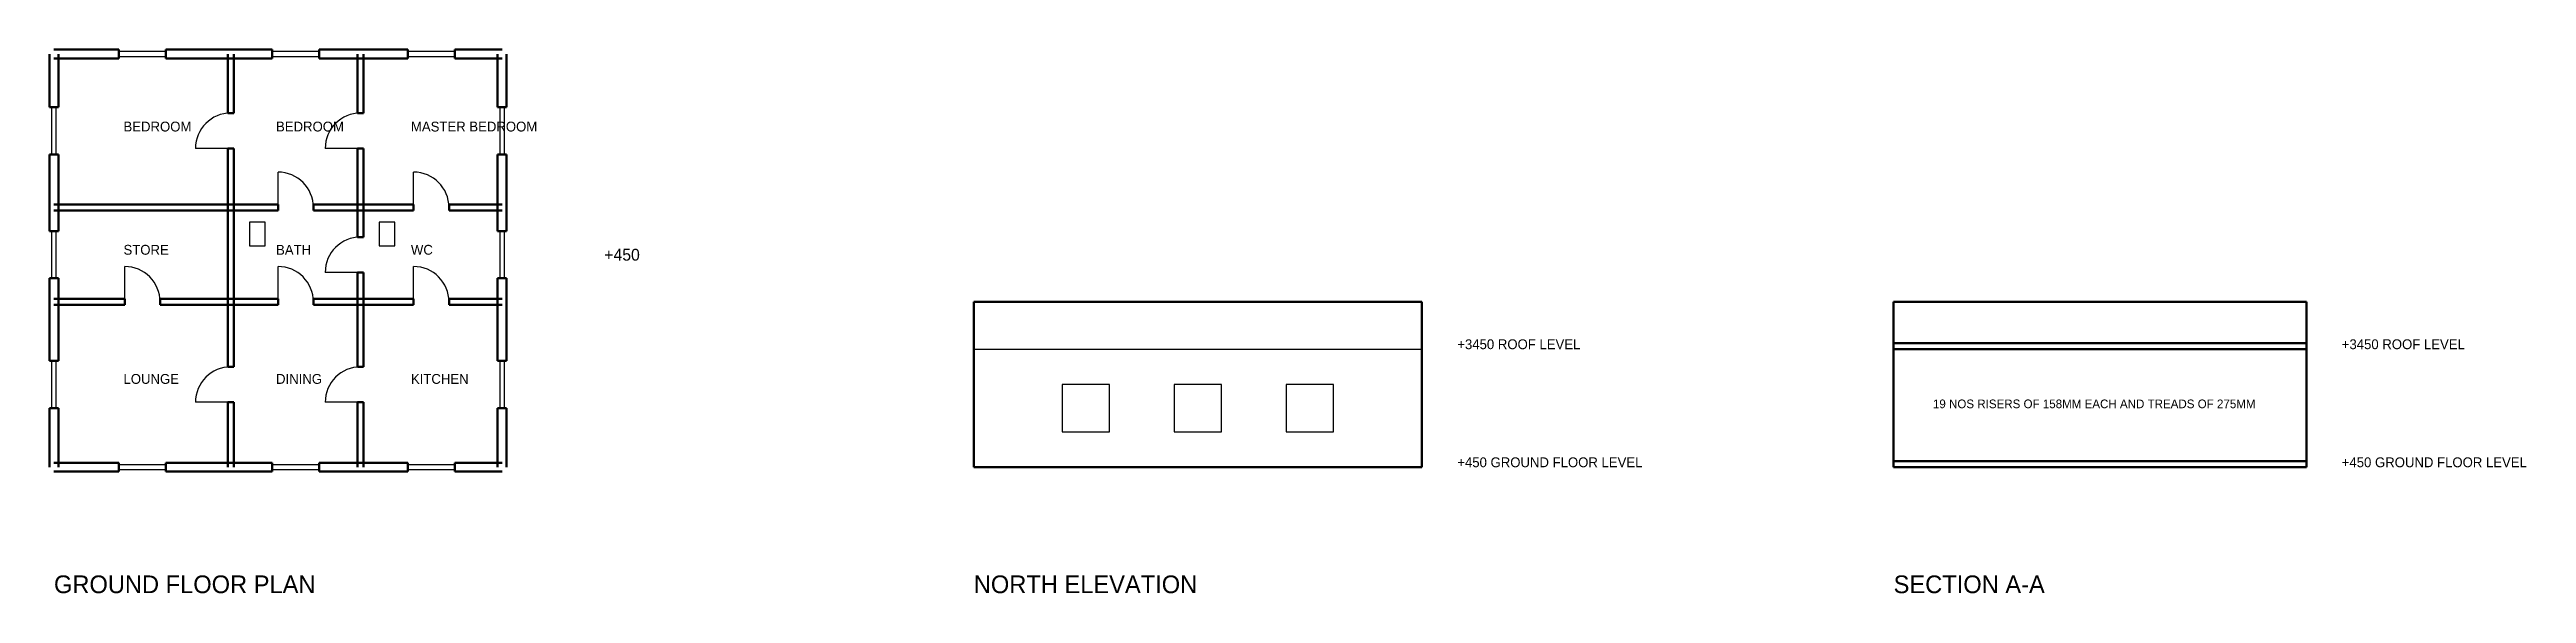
# Model space of a CAD drawing. Header units: metres. Extents: x -0.1 to 62.9, y -3.2 to 10.6.
import ezdxf

# ---------------------------------------------------------------- set-up
doc = ezdxf.new("R2010")
doc.units = ezdxf.units.M
for name, color, linetype in [('DOOR', 3, 'CONTINUOUS'), ('SANITARY', 6, 'CONTINUOUS'), ('TEXT', 5, 'CONTINUOUS'), ('WALL', 4, 'CONTINUOUS'), ('WIND', 2, 'CONTINUOUS')]:
    doc.layers.add(name, color=color, linetype=linetype)

msp = doc.modelspace()

# ---------------------------------------------------------------- linework, layer by layer
at = {"layer": 'DOOR'}
for p, q in [((4.5, 8.1), (3.6, 8.1)), ((7.8, 8.1), (6.9, 8.1)), ((5.7, 6.6), (5.7, 7.5)), ((9.15, 6.6), (9.15, 7.5)), ((1.8, 4.2), (1.8, 5.1)), ((5.7, 4.2), (5.7, 5.1)), ((9.15, 4.2), (9.15, 5.1)), ((7.8, 4.95), (6.9, 4.95)), ((4.5, 1.65), (3.6, 1.65)), ((7.8, 1.65), (6.9, 1.65))]:
    msp.add_line(p, q, dxfattribs=at)
for centre, start, end in [((4.5, 8.1), 90, 180), ((7.8, 8.1), 90, 180), ((5.7, 6.6), 0, 90), ((9.15, 6.6), 0, 90), ((7.8, 4.95), 90, 180), ((1.8, 4.2), 0, 90), ((5.7, 4.2), 0, 90), ((9.15, 4.2), 0, 90), ((4.5, 1.65), 90, 180), ((7.8, 1.65), 90, 180)]:
    msp.add_arc(centre, 0.9, start, end, dxfattribs=at)
at = {"layer": 'SANITARY'}
for points in [[(4.975, 5.625), (5.375, 5.625), (5.375, 6.225), (4.975, 6.225)], [(8.275, 5.625), (8.675, 5.625), (8.675, 6.225), (8.275, 6.225)]]:
    msp.add_lwpolyline(points, close=True, dxfattribs=at)
at = {"layer": 'WALL', "lineweight": 50}
for p, q in [((-0.1125, 9.15), (-0.1125, 10.5)), ((1.65, 10.6125), (0, 10.6125)), ((0, 10.3875), (1.65, 10.3875)), ((0.1125, 10.5), (0.1125, 9.15)), ((1.65, 10.3875), (1.65, 10.6125)), ((4.5, 10.6125), (2.85, 10.6125)), ((2.85, 10.3875), (2.85, 10.6125)), ((2.85, 10.3875), (4.5, 10.3875)), ((4.425, 9), (4.425, 10.5)), ((5.55, 10.6125), (4.5, 10.6125)), ((4.5, 10.3875), (5.55, 10.3875)), ((4.575, 10.5), (4.575, 9)), ((5.55, 10.3875), (5.55, 10.6125)), ((7.8, 10.6125), (6.75, 10.6125)), ((6.75, 10.3875), (6.75, 10.6125)), ((6.75, 10.3875), (7.8, 10.3875)), ((7.725, 9), (7.725, 10.5)), ((9, 10.6125), (7.8, 10.6125)), ((7.8, 10.3875), (9, 10.3875)), ((7.875, 10.5), (7.875, 9)), ((9, 10.3875), (9, 10.6125)), ((11.4, 10.6125), (10.2, 10.6125)), ((10.2, 10.3875), (10.2, 10.6125)), ((10.2, 10.3875), (11.4, 10.3875)), ((11.2875, 9.15), (11.2875, 10.5)), ((11.5125, 10.5), (11.5125, 9.15)), ((-0.1125, 9.15), (0.1125, 9.15)), ((4.425, 9), (4.575, 9)), ((7.725, 9), (7.875, 9)), ((11.2875, 9.15), (11.5125, 9.15)), ((-0.1125, 6.6), (-0.1125, 7.95)), ((-0.1125, 7.95), (0.1125, 7.95)), ((0.1125, 7.95), (0.1125, 6.6)), ((4.425, 6.6), (4.425, 8.1)), ((4.425, 8.1), (4.575, 8.1)), ((4.575, 8.1), (4.575, 6.6)), ((7.725, 6.6), (7.725, 8.1)), ((7.725, 8.1), (7.875, 8.1)), ((7.875, 8.1), (7.875, 6.6)), ((11.2875, 6.6), (11.2875, 7.95)), ((11.2875, 7.95), (11.5125, 7.95)), ((11.5125, 7.95), (11.5125, 6.6)), ((-0.1125, 6), (-0.1125, 6.6)), ((4.5, 6.675), (0, 6.675)), ((0, 6.525), (4.5, 6.525)), ((0.1125, 6.6), (0.1125, 6)), ((4.425, 4.2), (4.425, 6.6)), ((5.7, 6.675), (4.5, 6.675)), ((4.5, 6.525), (5.7, 6.525)), ((4.575, 6.6), (4.575, 4.2)), ((5.7, 6.525), (5.7, 6.675)), ((7.8, 6.675), (6.6, 6.675)), ((6.6, 6.525), (6.6, 6.675)), ((6.6, 6.525), (7.8, 6.525)), ((7.725, 5.85), (7.725, 6.6)), ((9.15, 6.675), (7.8, 6.675)), ((7.8, 6.525), (9.15, 6.525)), ((7.875, 6.6), (7.875, 5.85)), ((9.15, 6.525), (9.15, 6.675)), ((11.4, 6.675), (10.05, 6.675)), ((10.05, 6.525), (10.05, 6.675)), ((10.05, 6.525), (11.4, 6.525)), ((11.2875, 6), (11.2875, 6.6)), ((11.5125, 6.6), (11.5125, 6)), ((-0.1125, 6), (0.1125, 6)), ((7.725, 5.85), (7.875, 5.85)), ((11.2875, 6), (11.5125, 6)), ((-0.1125, 4.2), (-0.1125, 4.8)), ((-0.1125, 4.8), (0.1125, 4.8)), ((0.1125, 4.8), (0.1125, 4.2)), ((7.725, 4.2), (7.725, 4.95)), ((7.725, 4.95), (7.875, 4.95)), ((7.875, 4.95), (7.875, 4.2)), ((11.2875, 4.2), (11.2875, 4.8)), ((11.2875, 4.8), (11.5125, 4.8)), ((11.5125, 4.8), (11.5125, 4.2)), ((-0.1125, 2.7), (-0.1125, 4.2)), ((1.8, 4.275), (0, 4.275)), ((0, 4.125), (1.8, 4.125)), ((0.1125, 4.2), (0.1125, 2.7)), ((1.8, 4.125), (1.8, 4.275)), ((4.5, 4.275), (2.7, 4.275)), ((2.7, 4.125), (2.7, 4.275)), ((2.7, 4.125), (4.5, 4.125)), ((4.425, 2.55), (4.425, 4.2)), ((5.7, 4.275), (4.5, 4.275)), ((4.5, 4.125), (5.7, 4.125)), ((4.575, 4.2), (4.575, 2.55)), ((5.7, 4.125), (5.7, 4.275)), ((7.8, 4.275), (6.6, 4.275)), ((6.6, 4.125), (6.6, 4.275)), ((6.6, 4.125), (7.8, 4.125)), ((7.725, 2.55), (7.725, 4.2)), ((9.15, 4.275), (7.8, 4.275)), ((7.8, 4.125), (9.15, 4.125)), ((7.875, 4.2), (7.875, 2.55)), ((9.15, 4.125), (9.15, 4.275)), ((11.4, 4.275), (10.05, 4.275)), ((10.05, 4.125), (10.05, 4.275)), ((10.05, 4.125), (11.4, 4.125)), ((11.2875, 2.7), (11.2875, 4.2)), ((11.5125, 4.2), (11.5125, 2.7)), ((34.8, 4.2), (23.4, 4.2)), ((23.4, 4.2), (23.4, 0)), ((34.8, 0), (34.8, 4.2)), ((57.3, 4.2), (46.8, 4.2)), ((46.8, 4.2), (46.8, 0)), ((57.3, 0), (57.3, 4.2)), ((-0.1125, 2.7), (0.1125, 2.7)), ((4.425, 2.55), (4.575, 2.55)), ((7.725, 2.55), (7.875, 2.55)), ((11.2875, 2.7), (11.5125, 2.7)), ((46.8, 3.15), (57.3, 3.15)), ((46.8, 3), (57.3, 3)), ((-0.1125, 0), (-0.1125, 1.5)), ((-0.1125, 1.5), (0.1125, 1.5)), ((0.1125, 1.5), (0.1125, 0)), ((4.425, 0), (4.425, 1.65)), ((4.425, 1.65), (4.575, 1.65)), ((4.575, 1.65), (4.575, 0)), ((7.725, 0), (7.725, 1.65)), ((7.725, 1.65), (7.875, 1.65)), ((7.875, 1.65), (7.875, 0)), ((11.2875, 0), (11.2875, 1.5)), ((11.2875, 1.5), (11.5125, 1.5)), ((11.5125, 1.5), (11.5125, 0)), ((1.65, 0.1125), (0, 0.1125)), ((1.65, -0.1125), (1.65, 0.1125)), ((4.5, 0.1125), (2.85, 0.1125)), ((2.85, -0.1125), (2.85, 0.1125)), ((5.55, 0.1125), (4.5, 0.1125)), ((5.55, -0.1125), (5.55, 0.1125)), ((7.8, 0.1125), (6.75, 0.1125)), ((6.75, -0.1125), (6.75, 0.1125)), ((9, 0.1125), (7.8, 0.1125)), ((9, -0.1125), (9, 0.1125)), ((11.4, 0.1125), (10.2, 0.1125)), ((10.2, -0.1125), (10.2, 0.1125)), ((23.4, 0), (34.8, 0)), ((46.8, 0.15), (57.3, 0.15)), ((46.8, 0), (57.3, 0)), ((46.8, 0), (57.3, 0)), ((0, -0.1125), (1.65, -0.1125)), ((2.85, -0.1125), (4.5, -0.1125)), ((4.5, -0.1125), (5.55, -0.1125)), ((6.75, -0.1125), (7.8, -0.1125)), ((7.8, -0.1125), (9, -0.1125)), ((10.2, -0.1125), (11.4, -0.1125))]:
    msp.add_line(p, q, dxfattribs=at)
at = {"layer": 'WALL'}
for p, q in [((23.4, 3), (34.8, 3)), ((23.4, 0), (34.8, 0))]:
    msp.add_line(p, q, dxfattribs=at)
at = {"layer": 'WIND'}
for points in [[(1.65, 10.44), (2.85, 10.44), (2.85, 10.56), (1.65, 10.56)], [(5.55, 10.44), (6.75, 10.44), (6.75, 10.56), (5.55, 10.56)], [(9, 10.44), (10.2, 10.44), (10.2, 10.56), (9, 10.56)], [(-0.06, 7.95), (0.06, 7.95), (0.06, 9.15), (-0.06, 9.15)], [(11.34, 7.95), (11.46, 7.95), (11.46, 9.15), (11.34, 9.15)], [(-0.06, 4.8), (0.06, 4.8), (0.06, 6), (-0.06, 6)], [(11.34, 4.8), (11.46, 4.8), (11.46, 6), (11.34, 6)], [(-0.06, 1.5), (0.06, 1.5), (0.06, 2.7), (-0.06, 2.7)], [(11.34, 1.5), (11.46, 1.5), (11.46, 2.7), (11.34, 2.7)], [(25.65, 0.9), (26.85, 0.9), (26.85, 2.1), (25.65, 2.1)], [(28.5, 0.9), (29.7, 0.9), (29.7, 2.1), (28.5, 2.1)], [(31.35, 0.9), (32.55, 0.9), (32.55, 2.1), (31.35, 2.1)], [(1.65, -0.06), (2.85, -0.06), (2.85, 0.06), (1.65, 0.06)], [(5.55, -0.06), (6.75, -0.06), (6.75, 0.06), (5.55, 0.06)], [(9, -0.06), (10.2, -0.06), (10.2, 0.06), (9, 0.06)]]:
    msp.add_lwpolyline(points, close=True, dxfattribs=at)

# ---------------------------------------------------------------- texts
at = {"layer": 'TEXT'}
for s, height, p in [('BEDROOM', 0.25, (1.7688, 8.5313)), ('BEDROOM', 0.25, (5.65, 8.5313)), ('MASTER BEDROOM', 0.25, (9.0813, 8.5313)), ('STORE', 0.25, (1.7688, 5.4)), ('BATH', 0.25, (5.65, 5.4)), ('WC', 0.25, (9.0813, 5.4)), ('+450', 0.3, (14, 5.25)), ('+3450 ROOF LEVEL', 0.25, (35.7, 3)), ('+3450 ROOF LEVEL', 0.25, (58.2, 3)), ('LOUNGE', 0.25, (1.7688, 2.1187)), ('DINING', 0.25, (5.65, 2.1187)), ('KITCHEN', 0.25, (9.0813, 2.1187)), ('19 NOS RISERS OF 158MM EACH AND TREADS OF 275MM', 0.22, (47.8, 1.5)), ('+450 GROUND FLOOR LEVEL', 0.25, (35.7, 0)), ('+450 GROUND FLOOR LEVEL', 0.25, (58.2, 0)), ('GROUND FLOOR PLAN', 0.45, (0, -3.2)), ('NORTH ELEVATION', 0.45, (23.4, -3.2)), ('SECTION A-A', 0.45, (46.8, -3.2))]:
    msp.add_text(s, height=height, dxfattribs=at).set_placement(p)

doc.saveas('drawing.dxf')
